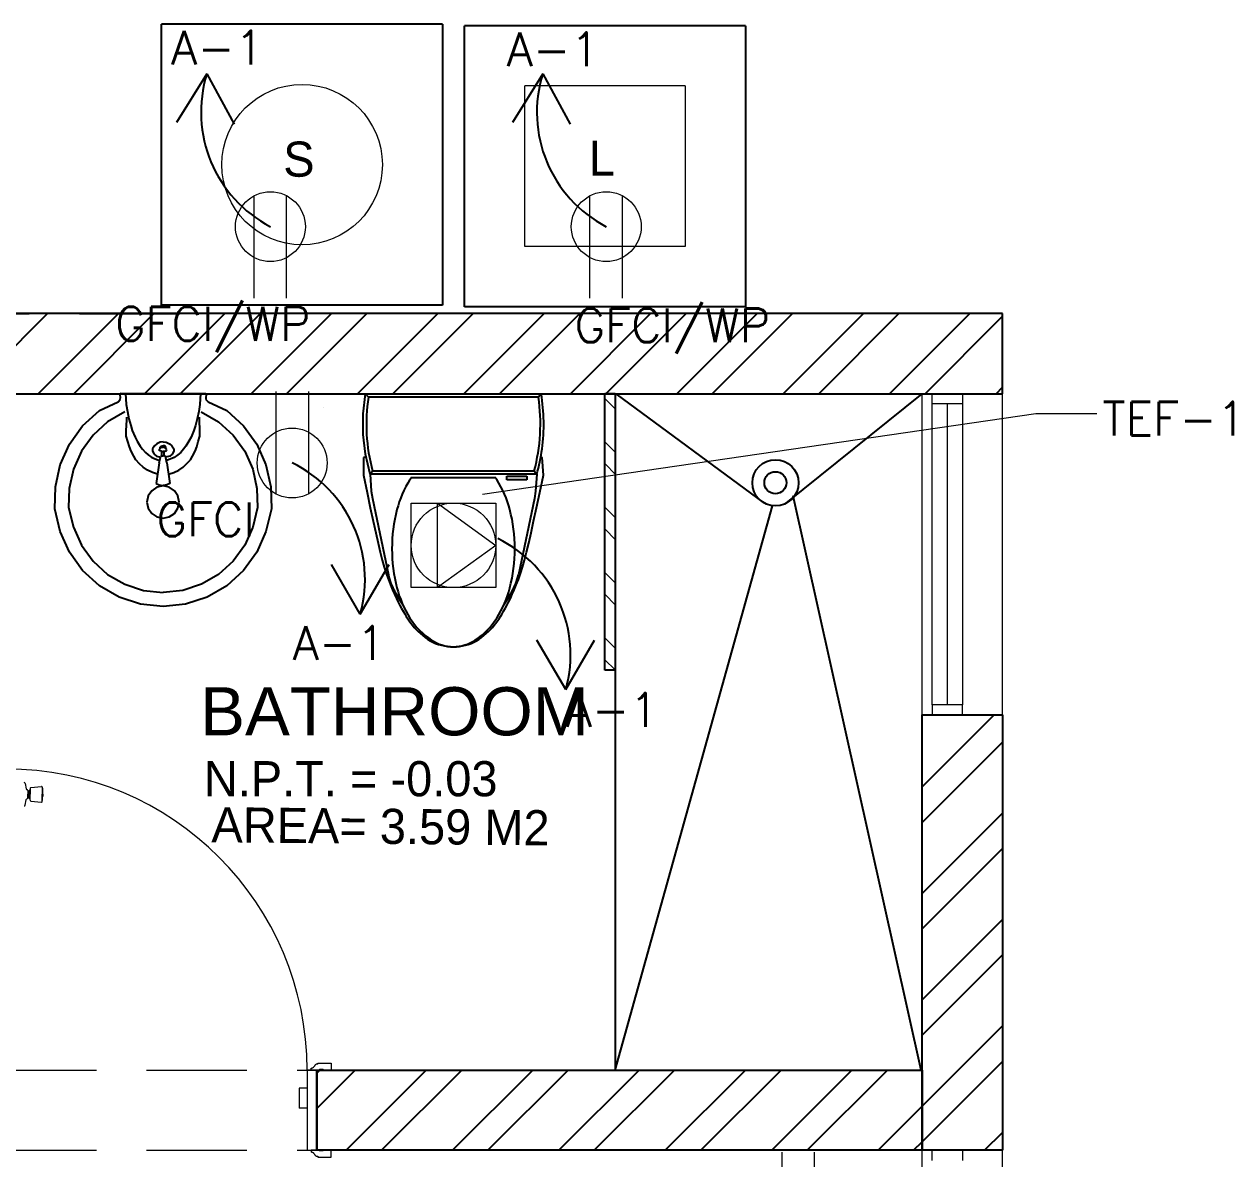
# Model space of a CAD drawing. Header units: millimetres. Extents: x 1605 to 1638, y 1273 to 1481.
# Drawn here: x 1630.799 to 1633.81, y 1472.794 to 1475.621 of the extents above; entities that cross this region are included whole.
import ezdxf

# ---------------------------------------------------------------- set-up
doc = ezdxf.new("R2010")
doc.units = ezdxf.units.MM
doc.linetypes.add('AUDIT_D_060420121804-1', pattern=[0])
doc.linetypes.add('HIDDEN', pattern=[0.375, 0.25, -0.125])
for name, color, linetype in [('0.2', 2, 'AUDIT_D_060420121804-1'), ('EA-Escaleras y Ascensores', 9, 'Continuous'), ('Li-Proyecciones', 40, 'HIDDEN'), ('Mo-Aparatos Sanitarios', 9, 'Continuous'), ('Mu-0.20', 5, 'Continuous'), ('pandereta cristaL', 152, 'Continuous'), ('Pi-Exterior', 9, 'Continuous'), ('piso', 40, 'AUDIT_D_060420121804-1'), ('pisos', 1, 'Continuous'), ('TEXTOS', 2, 'Continuous'), ('TEXTS', 1, 'Continuous'), ('Tx-Espacio', 7, 'Continuous')]:
    doc.layers.add(name, color=color, linetype=linetype)
for name, color, linetype, lineweight in [('CARPINTERIA', 32, 'Continuous', 13), ('Electrico Salidas', 160, 'Continuous', 15), ('JAMBA', 1, 'HIDDEN', 15), ('muro bajo', 123, 'Continuous', 9), ('PUERTAS', 3, 'Continuous', 20), ('Ventanas', 3, 'Continuous', 13)]:
    doc.layers.add(name, color=color, linetype=linetype, lineweight=lineweight)
doc.layers.add('Ha-Muros 0.20', color=7, linetype='Continuous', true_color=0x8c8c8c)
doc.styles.add('CHICO', font='stylu.ttf')
doc.styles.add('GORDITA', font='swissek.ttf')
doc.styles.add('TEXTS', font='romans9.shx')

# ---------------------------------------------------------------- blocks, each defined once
blk = doc.blocks.new('A$Cec5ab6e8')
at = {"color": 9, "true_color": 0xc7c8ca}
for p, q in [((27.6409, 19.9702), (27.6399, 19.9774)), ((27.6402, 19.9656), (27.6409, 19.9702)), ((27.6424, 19.9801), (27.7471, 19.9801)), ((27.6535, 19.9801), (27.6555, 19.9535)), ((27.7471, 19.9801), (27.8518, 19.9801)), ((27.8406, 19.9801), (27.8386, 19.9535)), ((27.8543, 19.9774), (27.8533, 19.9702)), ((27.8533, 19.9702), (27.854, 19.9656)), ((28.246, 19.9302), (28.2515, 19.9799)), ((28.2587, 19.9715), (28.2515, 19.9799)), ((28.2515, 19.9799), (28.6893, 19.9799)), ((28.6821, 19.9715), (28.2587, 19.9715)), ((28.6893, 19.9799), (28.6821, 19.9715)), ((27.5467, 19.9001), (27.5886, 19.9378)), ((27.5886, 19.9378), (27.635, 19.96)), ((27.635, 19.96), (27.6402, 19.9656)), ((27.6555, 19.9535), (27.6581, 19.9355)), ((27.8386, 19.9535), (27.8361, 19.9355)), ((27.854, 19.9656), (27.8592, 19.96)), ((27.8592, 19.96), (27.9056, 19.9378)), ((27.9056, 19.9378), (27.9474, 19.9001)), ((27.609, 19.9098), (27.5725, 19.8769)), ((27.6522, 19.9347), (27.609, 19.9098)), ((27.6555, 19.8886), (27.6565, 19.9139)), ((27.6565, 19.9139), (27.6565, 19.9217)), ((27.6581, 19.9355), (27.6617, 19.9175)), ((27.6617, 19.9175), (27.6664, 19.9005)), ((27.8324, 19.9175), (27.8278, 19.9005)), ((27.8361, 19.9355), (27.8324, 19.9175)), ((27.8377, 19.9139), (27.8377, 19.9217)), ((27.8386, 19.8886), (27.8377, 19.9139)), ((27.8419, 19.9347), (27.8852, 19.9098)), ((27.8852, 19.9098), (27.9217, 19.8769)), ((28.246, 19.8786), (28.246, 19.9302)), ((27.5136, 19.8545), (27.5467, 19.9001)), ((27.5725, 19.8769), (27.5437, 19.8372)), ((27.6555, 19.874), (27.6555, 19.8886)), ((27.6664, 19.9005), (27.6704, 19.8887)), ((27.6704, 19.8887), (27.6775, 19.8718)), ((27.8238, 19.8887), (27.8167, 19.8718)), ((27.8278, 19.9005), (27.8238, 19.8887)), ((27.8386, 19.874), (27.8386, 19.8886)), ((27.9217, 19.8769), (27.9505, 19.8372)), ((27.9474, 19.9001), (27.9806, 19.8545)), ((28.2514, 19.8296), (28.246, 19.8786)), ((27.4907, 19.803), (27.5136, 19.8545)), ((27.6594, 19.8613), (27.6555, 19.874)), ((27.6633, 19.8477), (27.6594, 19.8613)), ((27.6672, 19.837), (27.6633, 19.8477)), ((27.6775, 19.8718), (27.6827, 19.8617)), ((27.6827, 19.8617), (27.6902, 19.8496)), ((27.6902, 19.8496), (27.6961, 19.8417)), ((27.7256, 19.8503), (27.7207, 19.8423)), ((27.7315, 19.8555), (27.7256, 19.8503)), ((27.7395, 19.8593), (27.7315, 19.8555)), ((27.7471, 19.8603), (27.7395, 19.8593)), ((27.7398, 19.8471), (27.743, 19.8503)), ((27.7398, 19.8433), (27.7398, 19.8471)), ((27.7398, 19.8433), (27.7443, 19.8464)), ((27.743, 19.8503), (27.7471, 19.8503)), ((27.7443, 19.8464), (27.7471, 19.8464)), ((27.7471, 19.8603), (27.7547, 19.8593)), ((27.7512, 19.8503), (27.7471, 19.8503)), ((27.7498, 19.8464), (27.7471, 19.8464)), ((27.7543, 19.8433), (27.7498, 19.8464)), ((27.7543, 19.8471), (27.7512, 19.8503)), ((27.7543, 19.8433), (27.7543, 19.8471)), ((27.7547, 19.8593), (27.7627, 19.8555)), ((27.7627, 19.8555), (27.7686, 19.8503)), ((27.7686, 19.8503), (27.7735, 19.8423)), ((27.8039, 19.8496), (27.7981, 19.8417)), ((27.8115, 19.8617), (27.8039, 19.8496)), ((27.8167, 19.8718), (27.8115, 19.8617)), ((27.827, 19.837), (27.8309, 19.8477)), ((27.8309, 19.8477), (27.8348, 19.8613)), ((27.8348, 19.8613), (27.8386, 19.874)), ((27.9806, 19.8545), (28.0035, 19.803)), ((27.5437, 19.8372), (27.5237, 19.7923)), ((27.674, 19.8244), (27.6672, 19.837)), ((27.6788, 19.8156), (27.674, 19.8244)), ((27.6961, 19.8417), (27.7032, 19.8339)), ((27.7032, 19.8339), (27.7102, 19.8275)), ((27.7102, 19.8275), (27.7194, 19.8212)), ((27.7194, 19.8212), (27.7339, 19.815)), ((27.7207, 19.8423), (27.7207, 19.8367)), ((27.7207, 19.8367), (27.7245, 19.8297)), ((27.7245, 19.8297), (27.7304, 19.8248)), ((27.7304, 19.8248), (27.7406, 19.822)), ((27.7377, 19.8409), (27.7398, 19.8433)), ((27.7384, 19.8381), (27.7377, 19.8409)), ((27.7377, 19.8078), (27.7412, 19.8248)), ((27.744, 19.836), (27.7384, 19.8381)), ((27.7412, 19.8248), (27.7443, 19.8255)), ((27.744, 19.836), (27.7471, 19.836)), ((27.744, 19.8255), (27.744, 19.836)), ((27.7443, 19.8255), (27.7471, 19.8255)), ((27.7502, 19.836), (27.7471, 19.836)), ((27.7498, 19.8255), (27.7471, 19.8255)), ((27.753, 19.8248), (27.7498, 19.8255)), ((27.7502, 19.836), (27.7557, 19.8381)), ((27.7502, 19.8255), (27.7502, 19.836)), ((27.7564, 19.8078), (27.753, 19.8248)), ((27.7637, 19.8248), (27.7535, 19.822)), ((27.7564, 19.8409), (27.7543, 19.8433)), ((27.7557, 19.8381), (27.7564, 19.8409)), ((27.7748, 19.8212), (27.7602, 19.815)), ((27.7696, 19.8297), (27.7637, 19.8248)), ((27.7735, 19.8367), (27.7696, 19.8297)), ((27.7735, 19.8423), (27.7735, 19.8367)), ((27.784, 19.8275), (27.7748, 19.8212)), ((27.791, 19.8339), (27.784, 19.8275)), ((27.7981, 19.8417), (27.791, 19.8339)), ((27.8153, 19.8156), (27.8202, 19.8244)), ((27.8202, 19.8244), (27.827, 19.837)), ((27.9505, 19.8372), (27.9705, 19.7923)), ((28.2465, 19.8209), (28.2462, 19.7769)), ((28.2527, 19.8221), (28.2465, 19.8209)), ((28.2627, 19.7792), (28.2514, 19.8296)), ((28.6881, 19.8221), (28.6919, 19.8214)), ((28.6946, 19.7769), (28.6919, 19.8214)), ((27.479, 19.7479), (27.4907, 19.803)), ((27.5237, 19.7923), (27.5133, 19.7437)), ((27.6886, 19.8049), (27.6788, 19.8156)), ((27.6973, 19.7971), (27.6886, 19.8049)), ((27.708, 19.7893), (27.6973, 19.7971)), ((27.7206, 19.7835), (27.708, 19.7893)), ((27.7377, 19.8078), (27.7301, 19.7559)), ((27.7339, 19.815), (27.739, 19.814)), ((27.7602, 19.815), (27.7552, 19.814)), ((27.7564, 19.8078), (27.7641, 19.7559)), ((27.7735, 19.7835), (27.7862, 19.7893)), ((27.7862, 19.7893), (27.7969, 19.7971)), ((27.7969, 19.7971), (27.8056, 19.8049)), ((27.8056, 19.8049), (27.8153, 19.8156)), ((27.9705, 19.7923), (27.9808, 19.7437)), ((28.0035, 19.803), (28.0152, 19.7479)), ((28.2627, 19.7792), (28.2691, 19.7875)), ((28.2691, 19.7875), (28.6718, 19.7875)), ((28.6718, 19.7875), (28.6781, 19.7792)), ((27.7333, 19.7796), (27.7206, 19.7835)), ((27.7301, 19.7559), (27.7377, 19.7528)), ((27.7336, 19.7796), (27.7333, 19.7796)), ((27.7641, 19.7559), (27.7564, 19.7528)), ((27.7606, 19.7796), (27.7609, 19.7796)), ((27.7609, 19.7796), (27.7735, 19.7835)), ((28.2462, 19.7769), (28.2552, 19.7337)), ((28.2627, 19.7792), (28.2654, 19.7372)), ((28.6781, 19.7792), (28.2627, 19.7792)), ((28.5762, 19.77), (28.3646, 19.77)), ((28.6033, 19.7652), (28.6033, 19.7745)), ((28.6033, 19.7745), (28.6535, 19.7745)), ((28.6535, 19.7652), (28.6033, 19.7652)), ((28.6535, 19.7745), (28.6535, 19.7652)), ((28.6781, 19.7792), (28.6754, 19.7372)), ((28.6856, 19.7337), (28.6946, 19.7769)), ((27.4771, 19.6934), (27.479, 19.7479)), ((27.5133, 19.7437), (27.5117, 19.6969)), ((27.7101, 19.7255), (27.707, 19.7101)), ((27.7188, 19.7384), (27.7101, 19.7255)), ((27.7318, 19.7471), (27.7188, 19.7384)), ((27.7471, 19.7502), (27.7318, 19.7471)), ((27.7377, 19.7528), (27.7471, 19.7517)), ((27.7564, 19.7528), (27.7471, 19.7517)), ((27.7624, 19.7471), (27.7471, 19.7502)), ((27.7754, 19.7384), (27.7624, 19.7471)), ((27.7841, 19.7255), (27.7754, 19.7384)), ((27.7871, 19.7101), (27.7841, 19.7255)), ((27.9808, 19.7437), (27.9825, 19.6969)), ((28.0152, 19.7479), (28.0171, 19.6934)), ((28.2552, 19.7337), (28.2633, 19.6957)), ((28.2654, 19.7372), (28.2686, 19.7189)), ((28.6754, 19.7372), (28.6723, 19.7189)), ((28.6776, 19.6957), (28.6856, 19.7337)), ((27.5117, 19.6969), (27.5235, 19.6475)), ((27.707, 19.7101), (27.7101, 19.6948)), ((27.7841, 19.6948), (27.7871, 19.7101)), ((27.9825, 19.6969), (27.9707, 19.6475)), ((28.2633, 19.6957), (28.2704, 19.6625)), ((28.2686, 19.7189), (28.3084, 19.5285)), ((28.6723, 19.7189), (28.6324, 19.5285)), ((28.6704, 19.6625), (28.6776, 19.6957)), ((27.4907, 19.6364), (27.4771, 19.6934)), ((27.7101, 19.6948), (27.7188, 19.6818)), ((27.7188, 19.6818), (27.7318, 19.6731)), ((27.7318, 19.6731), (27.7471, 19.6701)), ((27.7471, 19.6701), (27.7624, 19.6731)), ((27.7624, 19.6731), (27.7754, 19.6818)), ((27.7754, 19.6818), (27.7841, 19.6948)), ((28.0171, 19.6934), (28.0035, 19.6364)), ((27.5136, 19.5849), (27.4907, 19.6364)), ((27.5235, 19.6475), (27.5437, 19.6023)), ((27.9707, 19.6475), (27.9505, 19.6023)), ((28.0035, 19.6364), (27.9806, 19.5849)), ((28.2704, 19.6625), (28.2768, 19.6334)), ((28.664, 19.6334), (28.6704, 19.6625)), ((28.2768, 19.6334), (28.2826, 19.6079)), ((28.2826, 19.6079), (28.288, 19.5855)), ((28.6528, 19.5855), (28.6582, 19.6079)), ((28.6582, 19.6079), (28.664, 19.6334)), ((27.5467, 19.5393), (27.5136, 19.5849)), ((27.5437, 19.6023), (27.5725, 19.5625)), ((27.9505, 19.6023), (27.9217, 19.5625)), ((27.9806, 19.5849), (27.9474, 19.5393)), ((28.288, 19.5855), (28.2932, 19.5657)), ((28.6476, 19.5657), (28.6528, 19.5855)), ((27.5725, 19.5625), (27.609, 19.5297)), ((27.9217, 19.5625), (27.8852, 19.5297)), ((28.2932, 19.5657), (28.2982, 19.548)), ((28.2982, 19.548), (28.2982, 19.548)), ((28.2982, 19.548), (28.3033, 19.5318)), ((28.6375, 19.5318), (28.6426, 19.548)), ((28.6426, 19.548), (28.6476, 19.5657)), ((28.6426, 19.548), (28.6426, 19.548)), ((27.5886, 19.5016), (27.5467, 19.5393)), ((27.609, 19.5297), (27.6515, 19.5051)), ((27.8852, 19.5297), (27.8426, 19.5051)), ((27.9474, 19.5393), (27.9056, 19.5016)), ((28.3033, 19.5318), (28.3085, 19.5171)), ((28.3085, 19.5171), (28.3136, 19.5036)), ((28.6272, 19.5036), (28.6323, 19.5171)), ((28.6323, 19.5171), (28.6375, 19.5318)), ((27.6374, 19.4734), (27.5886, 19.5016)), ((27.6515, 19.5051), (27.6982, 19.49)), ((27.6982, 19.49), (27.7471, 19.4848)), ((27.7959, 19.49), (27.7471, 19.4848)), ((27.8426, 19.5051), (27.7959, 19.49)), ((27.9056, 19.5016), (27.8567, 19.4734)), ((28.3136, 19.5036), (28.3186, 19.4914)), ((28.3186, 19.4914), (28.3236, 19.4803)), ((28.3248, 19.4868), (28.3446, 19.454)), ((28.616, 19.4868), (28.5962, 19.454)), ((28.6172, 19.4803), (28.6222, 19.4914)), ((28.6222, 19.4914), (28.6272, 19.5036)), ((27.691, 19.456), (27.6374, 19.4734)), ((27.7471, 19.4501), (27.691, 19.456)), ((27.8031, 19.456), (27.7471, 19.4501)), ((27.8567, 19.4734), (27.8031, 19.456)), ((28.3236, 19.4803), (28.3284, 19.4702)), ((28.3284, 19.4702), (28.333, 19.461)), ((28.333, 19.461), (28.3373, 19.4526)), ((28.6035, 19.4526), (28.6078, 19.461)), ((28.6078, 19.461), (28.6124, 19.4702)), ((28.6124, 19.4702), (28.6172, 19.4803)), ((28.3373, 19.4526), (28.3373, 19.4526)), ((28.3373, 19.4526), (28.3414, 19.445)), ((28.3414, 19.445), (28.3453, 19.4379)), ((28.3453, 19.4379), (28.3491, 19.4314)), ((28.3491, 19.4314), (28.3528, 19.4252)), ((28.3528, 19.4252), (28.3566, 19.4195)), ((28.5842, 19.4195), (28.588, 19.4252)), ((28.588, 19.4252), (28.5917, 19.4313)), ((28.5917, 19.4313), (28.5955, 19.4379)), ((28.5955, 19.4379), (28.5994, 19.445)), ((28.5994, 19.445), (28.6035, 19.4526)), ((28.6035, 19.4526), (28.6035, 19.4526)), ((28.3566, 19.4195), (28.3604, 19.4139)), ((28.3604, 19.4139), (28.3644, 19.4086)), ((28.3644, 19.4086), (28.3686, 19.4032)), ((28.3686, 19.4032), (28.3686, 19.4032)), ((28.3686, 19.4032), (28.3731, 19.3979)), ((28.3731, 19.3979), (28.3779, 19.3926)), ((28.5629, 19.3926), (28.5677, 19.3979)), ((28.5677, 19.3979), (28.5722, 19.4032)), ((28.5722, 19.4032), (28.5764, 19.4086)), ((28.5722, 19.4032), (28.5722, 19.4032)), ((28.5764, 19.4086), (28.5804, 19.4139)), ((28.5804, 19.4139), (28.5842, 19.4195)), ((28.3779, 19.3926), (28.383, 19.3874)), ((28.383, 19.3874), (28.3884, 19.3824)), ((28.3884, 19.3824), (28.3941, 19.3775)), ((28.3941, 19.3775), (28.4, 19.3729)), ((28.4, 19.3729), (28.4062, 19.3686)), ((28.4062, 19.3686), (28.4127, 19.3647)), ((28.4127, 19.3647), (28.4127, 19.3647)), ((28.4127, 19.3647), (28.4193, 19.3612)), ((28.5215, 19.3612), (28.5281, 19.3647)), ((28.5281, 19.3647), (28.5346, 19.3686)), ((28.5281, 19.3647), (28.5281, 19.3647)), ((28.5346, 19.3686), (28.5408, 19.3729)), ((28.5408, 19.3729), (28.5467, 19.3775)), ((28.5467, 19.3775), (28.5524, 19.3824)), ((28.5524, 19.3824), (28.5578, 19.3874)), ((28.5578, 19.3874), (28.5629, 19.3926)), ((28.4193, 19.3612), (28.4262, 19.3581)), ((28.4262, 19.3581), (28.4333, 19.3555)), ((28.4333, 19.3555), (28.4406, 19.3534)), ((28.4406, 19.3534), (28.4479, 19.3517)), ((28.4479, 19.3517), (28.4554, 19.3505)), ((28.4554, 19.3505), (28.4629, 19.3497)), ((28.4629, 19.3497), (28.4704, 19.3495)), ((28.4704, 19.3495), (28.4779, 19.3497)), ((28.4704, 19.3495), (28.4704, 19.3495)), ((28.4779, 19.3497), (28.4854, 19.3505)), ((28.4854, 19.3505), (28.4929, 19.3517)), ((28.4929, 19.3517), (28.5002, 19.3534)), ((28.5002, 19.3534), (28.5075, 19.3555)), ((28.5075, 19.3555), (28.5146, 19.3581)), ((28.5146, 19.3581), (28.5215, 19.3612))]:
    blk.add_line(p, q, dxfattribs=at)
for centre, radius, start, end in [((27.6424, 19.9776), 0.0025, 90, 184.6616), ((27.8518, 19.9776), 0.0025, 355.3384, 90), ((28.7046, 19.9044), 0.451, 171.4355, 195.0188), ((28.2362, 19.9044), 0.451, 344.9786, 8.5619), ((28.2362, 19.9044), 0.4593, 352.2588, 9.461), ((28.2362, 19.9044), 0.4593, 344.1767, 352.2588), ((28.5891, 19.6237), 0.268, 147.8797, 165.423), ((28.5162, 19.6695), 0.1819, 146.4631, 147.8797), ((28.4246, 19.6695), 0.1819, 32.1177, 33.5343), ((28.3517, 19.6237), 0.268, 14.5744, 32.1177), ((28.7045, 19.5937), 0.3872, 165.4231, 179.9987), ((28.2363, 19.5937), 0.3872, 359.9987, 14.5744), ((28.7045, 19.5937), 0.3872, 179.9987, 194.5743), ((28.2363, 19.5937), 0.3872, 345.4231, 359.9987), ((28.4394, 19.5559), 0.1338, 191.8288, 211.0706), ((28.5014, 19.5559), 0.1338, 328.9268, 348.1686), ((28.5891, 19.5637), 0.268, 194.5744, 212.1177), ((28.3517, 19.5637), 0.268, 327.8797, 345.423), ((28.5162, 19.5179), 0.1819, 212.1177, 236.5808), ((28.4246, 19.5179), 0.1819, 303.4166, 327.8798), ((28.4704, 19.4486), 0.0988, 236.5808, 269.9987), ((28.4704, 19.4486), 0.0988, 269.9988, 303.4166)]:
    blk.add_arc(centre, radius, start, end, dxfattribs=at)
at = {"layer": '0.2', "color": 9, "linetype": 'Continuous', "true_color": 0xc7c8ca}
for p, q in [((27.7434, 20.2006), (27.7434, 20.9006)), ((28.4434, 20.9006), (27.7434, 20.9006)), ((28.4434, 20.9006), (28.4434, 20.2006)), ((28.4982, 20.1968), (28.4982, 20.8968)), ((29.1982, 20.8968), (28.4982, 20.8968)), ((29.1982, 20.8968), (29.1982, 20.1968)), ((28.4434, 20.2006), (27.7434, 20.2006)), ((29.1982, 20.1968), (28.4982, 20.1968))]:
    blk.add_line(p, q, dxfattribs=at)
at = {"layer": 'CARPINTERIA', "color": 9, "linetype": 'Continuous', "true_color": 0xc7c8ca}
for p, q in [((28.8744, 19.9414), (28.8484, 19.9675)), ((28.8743, 19.8332), (28.8484, 19.8591)), ((28.8742, 19.7791), (28.8483, 19.8049)), ((28.874, 19.6709), (28.8483, 19.6966)), ((28.8739, 19.6167), (28.8483, 19.6424)), ((28.8738, 19.5085), (28.8482, 19.5341)), ((28.8737, 19.4544), (28.8482, 19.4799)), ((28.8735, 19.3462), (28.8481, 19.3715)), ((28.8734, 19.292), (28.8481, 19.3174))]:
    blk.add_line(p, q, dxfattribs=at)
at = {"layer": 'Defpoints', "color": 9, "true_color": 0xc7c8ca}
for p, q in [((29.8386, 20.18), (17.0386, 20.18)), ((29.8386, 20.1798), (29.8386, 20.18))]:
    blk.add_line(p, q, dxfattribs=at)
at = {"layer": 'EA-Escaleras y Ascensores', "color": 9, "true_color": 0xc7c8ca, "extrusion": (-5.12573e-07, -2.61482e-07, 1)}
blk.add_line((29.6886, 20.18, 0), (29.6886, 20.1799, 0), dxfattribs=at)
at = {"layer": 'Ha-Muros 0.20', "color": 9, "linetype": 'Continuous', "true_color": 0xc7c8ca}
for p, q in [((27.2593, 19.9799, 0), (27.4593, 20.1799, 0)), ((27.436, 19.9799, 0), (27.636, 20.1799, 0)), ((27.5244, 19.9799, 0), (27.7244, 20.1799, 0)), ((27.7012, 19.9799, 0), (27.9012, 20.1799, 0)), ((27.7896, 19.9799, 0), (27.9896, 20.1799, 0)), ((27.9664, 19.9799, 0), (28.1664, 20.1799, 0)), ((28.0547, 19.9799, 0), (28.2547, 20.1799, 0)), ((28.2315, 19.9799, 0), (28.4315, 20.1799, 0)), ((28.3199, 19.9799, 0), (28.5199, 20.1799, 0)), ((28.4967, 19.9799, 0), (28.6967, 20.1799, 0)), ((28.5851, 19.9799, 0), (28.7851, 20.1799, 0)), ((28.7619, 19.9799, 0), (28.9619, 20.1799, 0)), ((28.8502, 19.9799, 0), (29.0502, 20.1799, 0)), ((29.027, 19.9799, 0), (29.227, 20.1799, 0)), ((29.1154, 19.9799, 0), (29.3154, 20.1799, 0)), ((29.2922, 19.9799, 0), (29.4922, 20.1799, 0)), ((29.3806, 19.9799, 0), (29.5806, 20.1799, 0)), ((29.5574, 19.9799, 0), (29.7574, 20.1799, 0)), ((29.6457, 19.9799, 0), (29.8386, 20.1728, 0)), ((29.8225, 19.9799, 0), (29.8386, 19.996, 0)), ((28.1462, 19.9454, 0), (28.1462, 19.9454, 0)), ((29.6386, 19.0005, 0), (29.818, 19.1799, 0)), ((29.6386, 19.1773, 0), (29.6412, 19.1799, 0)), ((29.6386, 18.9121, 0), (29.8386, 19.1121, 0)), ((29.6386, 18.7353, 0), (29.8386, 18.9353, 0)), ((29.6386, 18.6469, 0), (29.8386, 18.8469, 0)), ((29.6386, 18.4702, 0), (29.8386, 18.6702, 0)), ((29.6386, 18.3818, 0), (29.8386, 18.5818, 0)), ((29.6386, 18.205, 0), (29.8386, 18.405, 0)), ((29.6386, 18.1166, 0), (29.8386, 18.3166, 0)), ((28.1302, 18.2876, 0), (28.1377, 18.2951, 0)), ((28.1302, 18.1992, 0), (28.2261, 18.2951, 0)), ((28.2029, 18.0951, 0), (28.4029, 18.2951, 0)), ((28.2913, 18.0951, 0), (28.4913, 18.2951, 0)), ((28.4681, 18.0951, 0), (28.6681, 18.2951, 0)), ((28.5565, 18.0951, 0), (28.7565, 18.2951, 0)), ((28.7332, 18.0951, 0), (28.9332, 18.2951, 0)), ((28.8216, 18.0951, 0), (29.0216, 18.2951, 0)), ((28.9984, 18.0951, 0), (29.1984, 18.2951, 0)), ((29.0868, 18.0951, 0), (29.2868, 18.2951, 0)), ((29.2636, 18.0951, 0), (29.4636, 18.2951, 0)), ((29.352, 18.0951, 0), (29.552, 18.2951, 0)), ((29.5287, 18.0951, 0), (29.6386, 18.205, 0)), ((29.7939, 18.0951, 0), (29.8386, 18.1398, 0)), ((29.6171, 18.0951, 0), (29.6386, 18.1166, 0))]:
    blk.add_line(p, q, dxfattribs=at)
at = {"layer": 'JAMBA', "color": 9, "true_color": 0xc7c8ca}
for p, q in [((28.1326, 18.3098), (28.1326, 18.3126)), ((28.1326, 18.3126), (28.1659, 18.3126)), ((28.1659, 18.3126), (28.1659, 18.2951)), ((28.116, 18.2951), (28.116, 18.2999)), ((28.135, 18.2951), (28.116, 18.2951)), ((28.137, 18.2967), (28.135, 18.2951)), ((28.1456, 18.2967), (28.137, 18.2967)), ((28.1472, 18.2951), (28.1456, 18.2967)), ((28.1659, 18.2951), (28.1472, 18.2951)), ((28.135, 18.0951), (28.116, 18.0951)), ((28.116, 18.0951), (28.116, 18.0904)), ((28.1326, 18.0805), (28.1326, 18.0777)), ((28.1326, 18.0777), (28.1659, 18.0777)), ((28.137, 18.0936), (28.135, 18.0951)), ((28.1456, 18.0936), (28.137, 18.0936)), ((28.1472, 18.0951), (28.1456, 18.0936)), ((28.1659, 18.0951), (28.1472, 18.0951)), ((28.1659, 18.0777), (28.1659, 18.0951))]:
    blk.add_line(p, q, dxfattribs=at)
for centre, radius, start, end in [((28.1158, 18.3099), 0.00997, 271.1065, 327.2849), ((28.1314, 18.3023), 0.00758, 80.864, 163.601), ((28.1158, 18.0804), 0.00997, 32.7151, 88.8935), ((28.1314, 18.0879), 0.00758, 196.399, 279.136)]:
    blk.add_arc(centre, radius, start, end, dxfattribs=at)
at = {"layer": 'Li-Proyecciones', "color": 9, "true_color": 0xc7c8ca}
for p, q in [((17.0386, 20.1799), (27.812, 20.18)), ((17.0386, 20.1799, 0), (27.6274, 20.18, 0))]:
    blk.add_line(p, q, dxfattribs=at)
at = {"layer": 'Mo-Aparatos Sanitarios', "color": 9, "true_color": 0xc7c8ca}
blk.add_line((28.8734, 19.9801), (28.8734, 18.2951), dxfattribs=at)
at = {"layer": 'Mu-0.20', "color": 9, "true_color": 0xc7c8ca}
for p, q in [((29.8386, 20.1799), (25.1788, 20.1799)), ((29.8386, 19.9799), (29.8386, 20.1799)), ((25.1788, 19.9799), (29.8386, 19.9799)), ((29.6386, 18.0951), (29.6386, 19.1799)), ((29.6386, 19.1799), (29.8386, 19.1799)), ((29.8386, 19.1799), (29.8386, 18.0951)), ((28.1302, 18.0951), (28.1302, 18.2951)), ((28.1302, 18.2951), (29.6386, 18.2951)), ((29.6386, 18.2951), (29.6386, 18.0951)), ((29.6386, 18.0951), (28.1302, 18.0951)), ((29.8386, 18.0951), (29.6386, 18.0951))]:
    blk.add_line(p, q, dxfattribs=at)
at = {"layer": 'muro bajo', "color": 9, "true_color": 0xc7c8ca}
for p, q in [((29.6386, 19.1799), (29.6386, 19.9799)), ((29.8386, 19.1799), (29.8386, 19.9799)), ((29.6386, 17.2951), (29.6386, 18.0951)), ((29.8386, 17.2951), (29.8386, 18.0951))]:
    blk.add_line(p, q, dxfattribs=at)
at = {"layer": 'pandereta cristaL', "color": 9, "true_color": 0xc7c8ca}
for p, q in [((28.8481, 19.9801), (28.8734, 19.9801)), ((28.8481, 19.2913), (28.8481, 19.9801)), ((28.8734, 19.9801), (28.8734, 19.2913)), ((28.8734, 19.2913), (28.8481, 19.2913))]:
    blk.add_line(p, q, dxfattribs=at)
at = {"layer": 'Pi-Exterior', "color": 9, "true_color": 0xc7c8ca}
blk.add_line((29.8386, 20.1798, 0), (29.8386, 20.1798, 0), dxfattribs=at)
at = {"layer": 'piso', "color": 9, "lineweight": 0, "true_color": 0xc7c8ca}
for p, q in [((28.6482, 20.3468), (28.6482, 20.7468)), ((29.0482, 20.7468), (28.6482, 20.7468)), ((29.0482, 20.7468), (29.0482, 20.3468)), ((29.0482, 20.3468), (28.6482, 20.3468))]:
    blk.add_line(p, q, dxfattribs=at)
blk.add_circle((28.0934, 20.5506), 0.2, dxfattribs=at)
at = {"layer": 'pisos', "color": 9, "true_color": 0xc7c8ca}
for p, q in [((29.2458, 19.7073), (28.8764, 19.9799)), ((29.2998, 19.7073), (29.6386, 19.9799)), ((29.6357, 18.2951), (29.3174, 19.7259)), ((28.8734, 18.2951), (29.2656, 19.7009))]:
    blk.add_line(p, q, dxfattribs=at)
for radius in [0.0575, 0.0275]:
    blk.add_circle((29.2728, 19.7581), radius, dxfattribs=at)
at = {"layer": 'PUERTAS', "color": 9, "true_color": 0xc7c8ca}
for p, q in [((27.401, 19.0112), (27.4013, 19.0112)), ((27.4033, 19.0092), (27.406, 18.9956)), ((27.406, 18.9956), (27.406, 18.9954)), ((27.408, 18.9934), (27.4079, 18.9934)), ((27.4098, 18.9914), (27.4098, 18.9821)), ((27.4098, 18.991), (27.4138, 18.991)), ((27.4098, 18.9728), (27.4098, 18.9821)), ((27.4098, 18.9732), (27.4138, 18.9732)), ((27.4138, 18.9912), (27.4138, 18.9821)), ((27.4138, 18.9729), (27.4138, 18.9821)), ((27.416, 18.9932), (27.4158, 18.9932)), ((27.416, 18.9971), (27.416, 18.9821)), ((27.416, 18.9671), (27.416, 18.9821)), ((27.4178, 18.9991), (27.4438, 19.0018)), ((27.446, 18.9998), (27.446, 18.9821)), ((27.446, 18.9977), (27.447, 18.9977)), ((27.446, 18.9643), (27.446, 18.9821)), ((27.447, 18.9977), (27.447, 18.9821)), ((27.447, 18.9873), (27.4476, 18.9873)), ((27.447, 18.9665), (27.447, 18.9821)), ((27.447, 18.9768), (27.4476, 18.9768)), ((27.4476, 18.9821), (27.4476, 18.9873)), ((27.4476, 18.9821), (27.4476, 18.9768)), ((27.401, 18.9529), (27.4013, 18.9529)), ((27.4033, 18.9549), (27.406, 18.9685)), ((27.406, 18.9685), (27.406, 18.9688)), ((27.408, 18.9708), (27.4079, 18.9708)), ((27.416, 18.9709), (27.4158, 18.9709)), ((27.4178, 18.9651), (27.4438, 18.9623)), ((27.446, 18.9665), (27.447, 18.9665)), ((28.106, 18.2951), (28.106, 18.0951)), ((28.131, 18.2951), (28.106, 18.2951)), ((28.131, 18.2951), (28.131, 18.0951)), ((28.106, 18.2501), (28.086, 18.2501)), ((28.086, 18.2501), (28.086, 18.2001)), ((28.106, 18.2001), (28.086, 18.2001)), ((28.106, 18.0951), (28.131, 18.0951))]:
    blk.add_line(p, q, dxfattribs=at)
at = {"layer": 'PUERTAS', "color": 9, "linetype": 'HIDDEN', "true_color": 0xc7c8ca}
for p, q in [((27.331, 18.2951), (28.131, 18.2951)), ((27.331, 18.0951), (28.131, 18.0951))]:
    blk.add_line(p, q, dxfattribs=at)
at = {"layer": 'PUERTAS', "color": 9, "true_color": 0xc7c8ca}
for centre, radius, start, end in [((27.356, 18.2951), 0.75, 0, 90), ((27.4013, 19.0092), 0.002, 0, 90), ((27.408, 18.9954), 0.002, 180, 264.7428), ((27.4078, 18.9914), 0.002, 0, 84.7428), ((27.4078, 18.9728), 0.002, 275.2572, 0), ((27.4158, 18.9912), 0.002, 90, 180), ((27.4158, 18.9729), 0.002, 180, 270), ((27.418, 18.9971), 0.002, 96.0764, 180), ((27.444, 18.9998), 0.002, 0, 96.0764), ((27.4013, 18.9549), 0.002, 270, 0), ((27.408, 18.9688), 0.002, 95.2572, 180), ((27.418, 18.9671), 0.002, 180, 263.9236), ((27.444, 18.9643), 0.002, 263.9236, 0)]:
    blk.add_arc(centre, radius, start, end, dxfattribs=at)
at = {"layer": 'Ventanas', "color": 9, "true_color": 0xc7c8ca}
for p, q in [((29.6636, 19.9549), (29.6636, 19.9799)), ((29.6636, 19.9799), (29.7386, 19.9799)), ((29.7386, 19.9799), (29.7386, 19.9549)), ((29.7386, 19.9549), (29.6636, 19.9549)), ((29.6636, 19.2049), (29.6636, 19.9549)), ((29.7011, 19.9549), (29.7011, 19.2049)), ((29.7386, 19.9549), (29.7386, 19.2049)), ((29.7386, 19.2049), (29.6636, 19.2049)), ((29.6636, 19.2049), (29.6636, 19.1799)), ((29.7386, 19.1799), (29.7386, 19.2049)), ((29.6636, 19.1799), (29.7386, 19.1799)), ((29.6636, 18.0701), (29.6636, 18.0951)), ((29.6636, 18.0951), (29.7386, 18.0951)), ((29.7386, 18.0951), (29.7386, 18.0701))]:
    blk.add_line(p, q, dxfattribs=at)
at = {"layer": 'TEXTOS', "color": 9, "true_color": 0xc7c8ca, "style": 'CHICO'}
for s, p in [('S', (28.0464, 20.5206)), ('L', (28.8075, 20.5232))]:
    blk.add_text(s, height=0.0875, rotation=0, dxfattribs=at).set_placement(p)
at = {"layer": 'Tx-Espacio', "color": 9, "true_color": 0xc7c8ca}
for s, height, rotation, style, p in [('BATHROOM', 0.12, 0, 'GORDITA', (27.8394, 19.1289)), ('N.P.T. = -0.03', 0.087521, 360, 'CHICO', (27.8486, 18.9771)), ('AREA= 3.59 M2', 0.087521, 359.4623, 'CHICO', (27.8673, 18.8626))]:
    blk.add_text(s, height=height, rotation=rotation, dxfattribs=dict(at, style=style)).set_placement(p)
blk = doc.blocks.new('A$Cfbec699e')
at = {"color": 5}
for p, q in [((0.0902, 0.5128, 0.3599), (0.0902, 0.0193, 0.3599)), ((0.247, 0.5128, 0.3599), (0.247, 0.0193, 0.3599))]:
    blk.add_line(p, q, dxfattribs=at)
blk.add_circle((0.1686, 0.1686, 0.3599), 0.1686, dxfattribs=at)
blk = doc.blocks.new('A$C6ace41cd')
at = {"layer": 'Electrico Salidas', "color": 0}
for p, q in [((0.0652, 0, 0.3599), (0.0652, 0.2106, 0.3599)), ((0.0652, 0.2106, 0.3599), (0.2106, 0.1053, 0.3599)), ((0.2106, 0.1053, 0.3599), (0.0652, 0, 0.3599))]:
    blk.add_line(p, q, dxfattribs=at)
at = {"layer": 'Electrico Salidas', "color": 0, "elevation": 0.3599}
blk.add_lwpolyline([(0, 0.2106), (0.2106, 0.2106), (0.2106, 0), (0, 0)], close=True, dxfattribs=at)
at = {"layer": 'Electrico Salidas', "color": 0}
blk.add_circle((0.1053, 0.1053, 0.3599), 0.1053, dxfattribs=at)
blk = doc.blocks.new('A$Ce067206a')
at = {"color": 0}
for q in [(0.5596, 0.3585), (0.7033, 0.3585)]:
    blk.add_line((0.6315, 0.235), q, dxfattribs=at)
blk.add_arc((0.3217, 0.3217), 0.3217, 344.3744, 64.1633, dxfattribs=at)

msp = doc.modelspace()

# ---------------------------------------------------------------- linework, layer by layer
at = {"layer": 'Electrico Salidas', "color": 0}
for p, q in [((1631.94066, 1474.44974), (1633.3197, 1474.65068)), ((1633.3197, 1474.65068), (1633.47137, 1474.65068))]:
    msp.add_line(p, q, dxfattribs=at)

# ---------------------------------------------------------------- block references
msp.add_blockref('A$Cec5ab6e8', (1603.39784, 1454.72028))
at = {"color": 0, "rotation": 178.2659096332982}
for p in [(1631.8925, 1475.71334, 0.35987), (1632.72928, 1475.71334, 0.35987)]:
    msp.add_blockref('A$Ce067206a', p, dxfattribs=at)
at = {"color": 0}
for p in [(1631.0047, 1473.91646, 0.35988), (1631.51682, 1473.72799)]:
    msp.add_blockref('A$Ce067206a', p, dxfattribs=at)
at = {"layer": 'Electrico Salidas', "xscale": 0.5165055370629944, "yscale": 0.5165055370629944, "zscale": 0.5165055370629944, "rotation": 180}
for p in [(1631.49944, 1475.20348, 0.17399), (1632.33622, 1475.20348, 0.17399)]:
    msp.add_blockref('A$Cfbec699e', p, dxfattribs=at)
at = {"layer": 'Electrico Salidas', "xscale": 0.5165055370629944, "yscale": 0.5165055370629944, "zscale": 0.5165055370629944}
for p in [(1631.37948, 1474.44058, 0.174), (1632.63971, 1472.54595, 0.174)]:
    msp.add_blockref('A$Cfbec699e', p, dxfattribs=at)
at = {"layer": 'Electrico Salidas', "color": 0}
msp.add_blockref('A$C6ace41cd', (1631.76323, 1474.21711), dxfattribs=at)

# ---------------------------------------------------------------- texts
at = {"layer": 'TEXTS', "color": 0, "linetype": 'HIDDEN', "style": 'TEXTS'}
for s, p in [('A-1', (1631.16507, 1475.52026, 0.35987)), ('A-1', (1632.00121, 1475.51605, 0.35987)), ('GFCI/WP', (1631.0251, 1474.83216, 0.35987)), ('GFCI/WP', (1632.17026, 1474.82827, 0.35987)), ('TEF-1', (1633.48542, 1474.59608, 0.35988)), ('GFCI', (1631.12841, 1474.34525, 0.35988)), ('A-1', (1631.46791, 1474.03694, 0.35988)), ('A-1', (1632.14826, 1473.87062, 0.35988))]:
    msp.add_text(s, height=0.084237, dxfattribs=at).set_placement(p)

doc.saveas('drawing.dxf')
